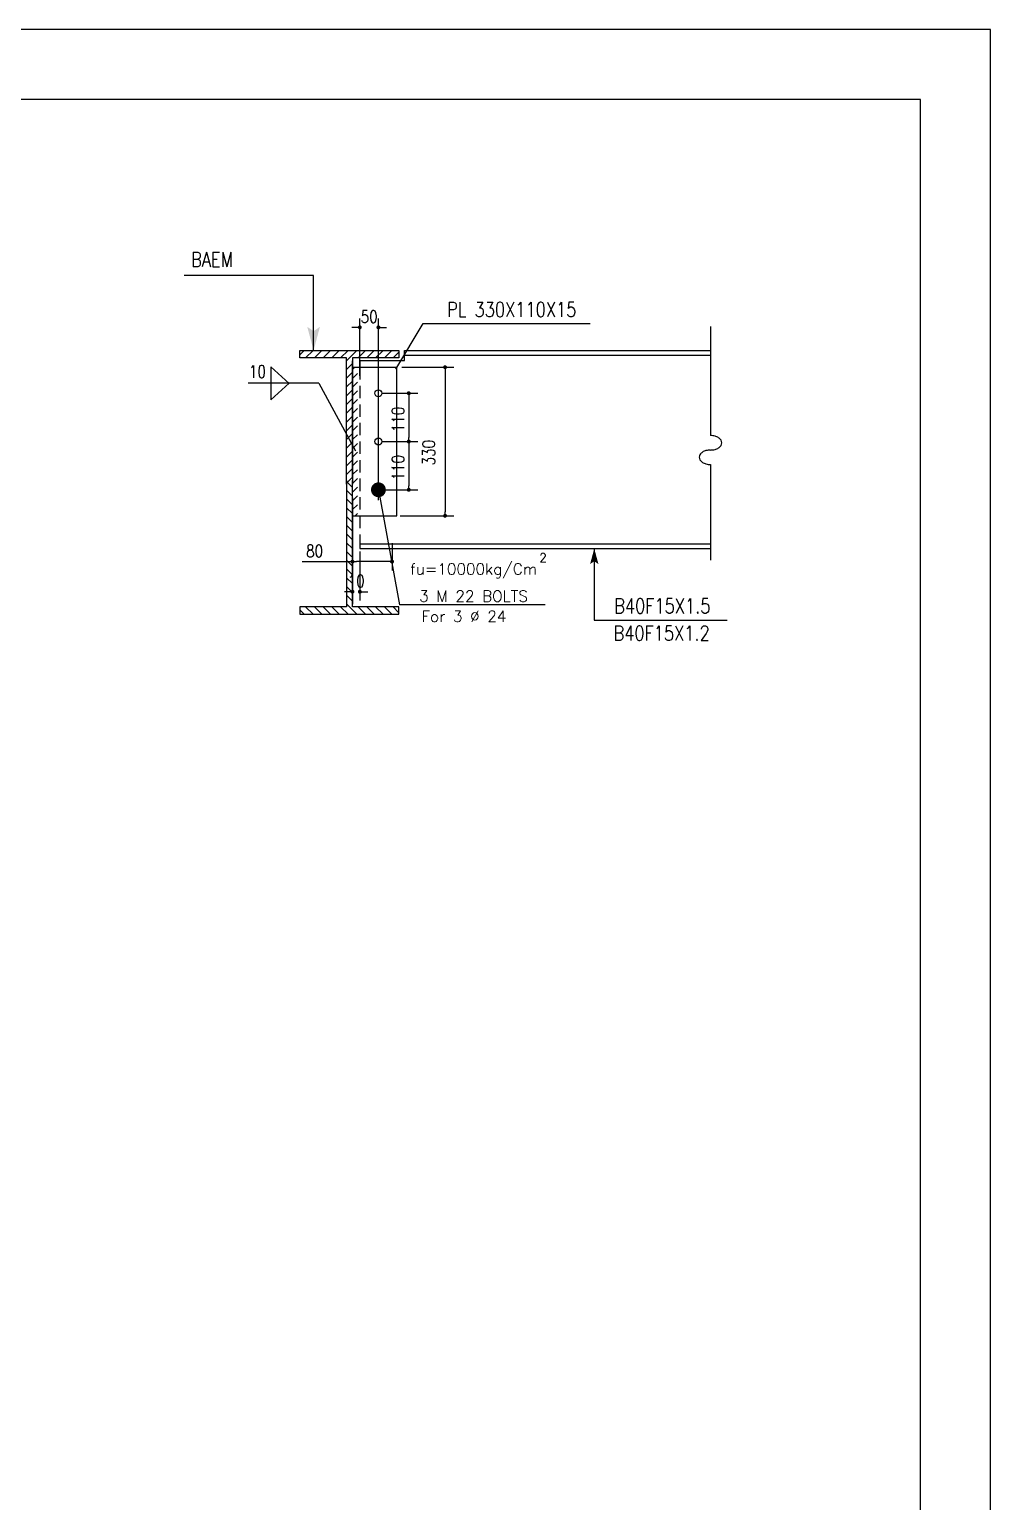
# Model space of a CAD drawing. Header units: inches. Extents: x 460503 to 460688, y 47570 to 48852.
# Drawn here: x 460570.73 to 460590.15, y 47680.76 to 47710.49 of the extents above; entities that cross this region are included whole.
import ezdxf
from ezdxf.enums import TextEntityAlignment as Align

# ---------------------------------------------------------------- set-up
doc = ezdxf.new("R2010")
doc.units = ezdxf.units.IN
doc.header["$MEASUREMENT"] = 0
doc.linetypes.add('HIDDEN', pattern=[0.375, 0.25, -0.125])
for name, color, linetype in [('1', 1, 'Continuous'), ('1R', 1, 'Continuous'), ('2Y', 2, 'Continuous'), ('3', 3, 'HIDDEN'), ('3G', 3, 'Continuous'), ('col-new', 3, 'Continuous'), ('D', 1, 'Continuous'), ('DIM', 8, 'Continuous'), ('Hatch', 1, 'Continuous'), ('LAIN-1', 1, 'HIDDEN'), ('lateral brace', 5, 'Continuous'), ('Layer4', 118, 'Continuous'), ('Pich', 2, 'Continuous'), ('TRI1', 3, 'Continuous')]:
    doc.layers.add(name, color=color, linetype=linetype)
doc.styles.add('ROMANC', font='TXT.shx')
doc.styles.add('ROMANS', font='ROMANS', dxfattribs={"width": 0.8})
doc.styles.add('ROMANT', font='romant')
doc.dimstyles.new('1-50-2', dxfattribs={"dimtxt": 0.25, "dimasz": 0.08, "dimexe": 0.18, "dimexo": 0.0625, "dimgap": 0.09, "dimtad": 1, "dimdec": 0, "dimlfac": 50, "dimdsep": 46, "dimtxsty": 'ROMANT', "dimblk": 'DOT', "dimcen": 0.09, "dimclrd": 1, "dimclre": 1, "dimclrt": 3, "dimadec": 0, "dimazin": 0, "dimtfac": 1, "dimtdec": 0, "dimtix": 1, "dimtofl": 0, "dimtmove": 2, "dimatfit": 3, "dimldrblk": 'DOT', "dimfxl": 1, "dimtolj": 1, "dimarcsym": 0})
doc.dimstyles.new('10', dxfattribs={"dimtxt": 0.2, "dimasz": 0.09, "dimexe": 0.18, "dimexo": 0.1, "dimgap": 0, "dimtad": 0, "dimdec": 3, "dimlfac": 100, "dimrnd": 0.5, "dimzin": 12, "dimdsep": 46, "dimtxsty": 'ROMANC', "dimblk": 'DOT', "dimcen": 0, "dimclrd": 1, "dimclre": 1, "dimclrt": 2, "dimadec": 1, "dimazin": 0, "dimtfac": 1, "dimtdec": 3, "dimtmove": 2, "dimatfit": 3, "dimldrblk": 'DOT', "dimfxl": 1, "dimtvp": 0.909091, "dimtolj": 1, "dimtzin": 12, "dimarcsym": 0})

# ---------------------------------------------------------------- blocks, each defined once
blk = doc.blocks.new('DOT')
at = {"layer": 'DIM', "color": 0, "linetype": 'ByBlock'}
blk.add_line((-0.5, 0), (-1, 0), dxfattribs=at)
at = {"layer": 'DIM', "color": 0, "linetype": 'ByBlock', "const_width": 0.5}
blk.add_lwpolyline([(-0.25, 0, 1), (0.25, 0, 1)], format="xyb", close=True, dxfattribs=at)
blk = doc.blocks.new('*D516')
at = {"layer": 'D', "color": 1, "lineweight": -2, "transparency": 16777216}
for p, q in [((460578.25, 47703.666), (460579.305, 47703.666)), ((460579.125, 47703.586), (460579.125, 47700.746)), ((460578.217, 47700.666), (460579.305, 47700.666))]:
    blk.add_line(p, q, dxfattribs=at)
at = {"layer": 'Defpoints', "color": 0, "transparency": 16777216}
for p in [(460578.187, 47703.666), (460578.154, 47700.666), (460579.125, 47700.666)]:
    blk.add_point(p, dxfattribs=at)
at = {"layer": 'D', "color": 1, "lineweight": -2, "transparency": 16777216, "xscale": 0.08, "yscale": 0.08, "zscale": 0.08}
for p, rotation in [((460579.125, 47703.666), 90), ((460579.125, 47700.666), 270)]:
    blk.add_blockref('DOT', p, dxfattribs=dict(at, rotation=rotation))
at = {"layer": 'D', "color": 2, "transparency": 16777216, "insert": (460578.797, 47701.941), "char_height": 0.25, "attachment_point": 5, "rotation": 90, "style": 'ROMANS'}
blk.add_mtext('\\A1;330', dxfattribs=at)
blk = doc.blocks.new('_Dot')
at = {"layer": 'DIM', "color": 0, "lineweight": -2}
blk.add_line((-0.5, 0), (-1, 0), dxfattribs=at)
at = {"layer": 'DIM', "color": 0, "const_width": 0.5}
blk.add_lwpolyline([(-0.25, 0, 1), (0.25, 0, 1)], format="xyb", close=True, dxfattribs=at)
blk = doc.blocks.new('*D529')
at = {"layer": 'D', "color": 1, "lineweight": -2, "transparency": 16777216}
for p, q in [((460577.254, 47699.943), (460577.254, 47698.952)), ((460577.404, 47699.943), (460577.404, 47698.952)), ((460577.174, 47699.132), (460577.094, 47699.132)), ((460577.484, 47699.132), (460577.564, 47699.132))]:
    blk.add_line(p, q, dxfattribs=at)
at = {"layer": 'Defpoints', "color": 0, "transparency": 16777216}
for p in [(460577.254, 47700.005), (460577.404, 47700.005), (460577.254, 47699.132)]:
    blk.add_point(p, dxfattribs=at)
at = {"layer": 'D', "color": 1, "lineweight": -2, "transparency": 16777216, "xscale": 0.08, "yscale": 0.08, "zscale": 0.08}
blk.add_blockref('DOT', (460577.254, 47699.132), dxfattribs=at)
at = {"layer": 'D', "color": 1, "lineweight": -2, "transparency": 16777216, "xscale": 0.08, "yscale": 0.08, "zscale": 0.08, "rotation": 180}
blk.add_blockref('DOT', (460577.404, 47699.132), dxfattribs=at)
at = {"layer": 'D', "color": 2, "transparency": 16777216, "insert": (460577.329, 47699.347), "char_height": 0.25, "attachment_point": 5, "style": 'ROMANS'}
blk.add_mtext('\\A1;10', dxfattribs=at)
blk = doc.blocks.new('*D517')
at = {"layer": 'D', "color": 1, "lineweight": -2, "transparency": 16777216}
for p, q in [((460577.404, 47703.496), (460577.404, 47704.652)), ((460577.779, 47700.979), (460577.779, 47704.652)), ((460577.324, 47704.472), (460577.244, 47704.472)), ((460577.859, 47704.472), (460577.939, 47704.472))]:
    blk.add_line(p, q, dxfattribs=at)
at = {"layer": 'Defpoints', "color": 0, "transparency": 16777216}
for p in [(460577.779, 47704.472), (460577.404, 47703.433), (460577.779, 47700.917)]:
    blk.add_point(p, dxfattribs=at)
at = {"layer": 'D', "color": 1, "lineweight": -2, "transparency": 16777216, "xscale": 0.08, "yscale": 0.08, "zscale": 0.08}
blk.add_blockref('DOT', (460577.404, 47704.472), dxfattribs=at)
at = {"layer": 'D', "color": 1, "lineweight": -2, "transparency": 16777216, "xscale": 0.08, "yscale": 0.08, "zscale": 0.08, "rotation": 180}
blk.add_blockref('DOT', (460577.779, 47704.472), dxfattribs=at)
at = {"layer": 'D', "color": 2, "transparency": 16777216, "insert": (460577.592, 47704.687), "char_height": 0.25, "attachment_point": 5, "style": 'ROMANS'}
blk.add_mtext('\\A1;50', dxfattribs=at)
blk = doc.blocks.new('*D518')
at = {"layer": 'D', "color": 1, "lineweight": -2, "transparency": 16777216}
for p, q in [((460577.842, 47702.166), (460578.572, 47702.166)), ((460578.392, 47702.086), (460578.392, 47701.271)), ((460577.842, 47701.191), (460578.572, 47701.191))]:
    blk.add_line(p, q, dxfattribs=at)
at = {"layer": 'Defpoints', "color": 0, "transparency": 16777216}
for p in [(460577.779, 47702.166), (460577.779, 47701.191), (460578.392, 47701.191)]:
    blk.add_point(p, dxfattribs=at)
at = {"layer": 'D', "color": 1, "lineweight": -2, "transparency": 16777216, "xscale": 0.08, "yscale": 0.08, "zscale": 0.08}
for p, rotation in [((460578.392, 47702.166), 90), ((460578.392, 47701.191), 270)]:
    blk.add_blockref('DOT', p, dxfattribs=dict(at, rotation=rotation))
at = {"layer": 'D', "color": 2, "transparency": 16777216, "insert": (460578.177, 47701.636), "char_height": 0.25, "attachment_point": 5, "rotation": 90, "style": 'ROMANS'}
blk.add_mtext('\\A1;110', dxfattribs=at)
blk = doc.blocks.new('*D519')
at = {"layer": 'D', "color": 1, "lineweight": -2, "transparency": 16777216}
for p, q in [((460577.254, 47700.11), (460577.254, 47699.561)), ((460578.054, 47700.11), (460578.054, 47699.561)), ((460576.238, 47699.741), (460577.254, 47699.741)), ((460577.974, 47699.741), (460577.334, 47699.741))]:
    blk.add_line(p, q, dxfattribs=at)
at = {"layer": 'Defpoints', "color": 0, "transparency": 16777216}
for p in [(460577.254, 47700.172), (460578.054, 47700.172), (460577.254, 47699.741)]:
    blk.add_point(p, dxfattribs=at)
at = {"layer": 'D', "color": 1, "lineweight": -2, "transparency": 16777216, "xscale": 0.08, "yscale": 0.08, "zscale": 0.08, "rotation": 180}
blk.add_blockref('DOT', (460577.254, 47699.741), dxfattribs=at)
at = {"layer": 'D', "color": 1, "lineweight": -2, "transparency": 16777216, "xscale": 0.08, "yscale": 0.08, "zscale": 0.08}
blk.add_blockref('DOT', (460578.054, 47699.741), dxfattribs=at)
at = {"layer": 'D', "color": 2, "transparency": 16777216, "insert": (460576.49, 47699.956), "char_height": 0.25, "attachment_point": 5, "style": 'ROMANS'}
blk.add_mtext('\\A1;80', dxfattribs=at)
blk = doc.blocks.new('*D520')
at = {"layer": 'D', "color": 1, "lineweight": -2, "transparency": 16777216}
for p, q in [((460577.842, 47703.141), (460578.572, 47703.141)), ((460578.392, 47703.061), (460578.392, 47702.246)), ((460577.842, 47702.166), (460578.572, 47702.166))]:
    blk.add_line(p, q, dxfattribs=at)
at = {"layer": 'Defpoints', "color": 0, "transparency": 16777216}
for p in [(460577.779, 47703.141), (460577.779, 47702.166), (460578.392, 47702.166)]:
    blk.add_point(p, dxfattribs=at)
at = {"layer": 'D', "color": 1, "lineweight": -2, "transparency": 16777216, "xscale": 0.08, "yscale": 0.08, "zscale": 0.08}
for p, rotation in [((460578.392, 47703.141), 90), ((460578.392, 47702.166), 270)]:
    blk.add_blockref('DOT', p, dxfattribs=dict(at, rotation=rotation))
at = {"layer": 'D', "color": 2, "transparency": 16777216, "insert": (460578.177, 47702.611), "char_height": 0.25, "attachment_point": 5, "rotation": 90, "style": 'ROMANS'}
blk.add_mtext('\\A1;110', dxfattribs=at)

msp = doc.modelspace()

# ---------------------------------------------------------------- hatches: boundary and pattern name
at = {"layer": 'Hatch'}
h = msp.add_hatch(dxfattribs=at)
h.set_pattern_fill('ANSI31', color=256, style=0)
h.set_pattern_definition([(45, (458860.72276, 46775.33447), (-0.088388348, 0.088388348), [])])
h.paths.add_polyline_path([(460577.25418548, 47701.77215317), (460577.25418548, 47700.66607909), (460577.25418548, 47702.81330744)], flags=17)
h.paths.add_polyline_path([(460577.35418548, 47703.66607909), (460577.25418548, 47703.66607909), (460577.25418548, 47702.81330744), (460577.25418548, 47700.66607909), (460577.35418548, 47700.66607909)])

# ---------------------------------------------------------------- linework, layer by layer
at = {"color": 1, "linetype": 'ByBlock', "ltscale": 3}
msp.add_line((460581.15035353, 47698.8678996), (460578.2041626, 47698.8678996), dxfattribs=at)
at = {"layer": '1'}
msp.add_lwpolyline([(460507.46120186, 47652.43995771), (460588.72955203, 47652.43995771), (460588.72955203, 47709.07295435), (460507.46120186, 47709.07295435)], close=True, dxfattribs=at)
at = {"layer": '1R'}
for p, q in [((460576.4693747, 47705.5161773), (460573.85458773, 47705.5161773)), ((460578.12749242, 47703.63021599), (460578.68350055, 47704.54811453)), ((460578.68350055, 47704.54811453), (460582.05402829, 47704.54811453)), ((460576.578202, 47703.34149001), (460575.14712408, 47703.34149001)), ((460576.578202, 47703.34149001), (460577.31325012, 47701.97471622)), ((460582.13947115, 47698.55666648), (460584.82589981, 47698.55666648))]:
    msp.add_line(p, q, dxfattribs=at)
at = {"layer": '2Y'}
for p, q in [((460584.4877616, 47704.48789946), (460584.4877616, 47702.28661235)), ((460584.4877616, 47701.70203251), (460584.4877616, 47699.76766826))]:
    msp.add_line(p, q, dxfattribs=at)
for centre, radius, start, end in [((460584.4877616, 47701.92858149), 0.35803086, 75.201495886, 89.999999997), ((460584.51535475, 47702.03302842), 0.25000057, 57.470460436, 75.201495889), ((460584.5574259, 47702.09899182), 0.17176278, 33.001544691, 57.470460436), ((460584.4180973, 47701.8067019), 0.17176278, 122.529539564, 146.998455307), ((460584.46016845, 47701.7407385), 0.25000057, 104.798504114, 122.529539568), ((460584.4877616, 47701.63629157), 0.35803086, 90, 104.798504111), ((460584.4877616, 47702.35235329), 0.35803086, 269.999999997, 284.798504111), ((460584.51535475, 47702.24790636), 0.25000057, 284.798504114, 302.529539564), ((460584.5574259, 47702.18194296), 0.17176278, 302.529539564, 326.998455309), ((460584.62128891, 47702.14046739), 0.09561354, 326.998455304, 33.001549259), ((460584.35423429, 47701.84817747), 0.09561354, 146.998455305, 213.001529411), ((460584.4180973, 47701.88965304), 0.17176278, 213.001544691, 237.470460436), ((460584.46016845, 47701.95561644), 0.25000057, 237.470460436, 255.201495889), ((460584.4877616, 47702.06006338), 0.35803086, 255.201495889, 270.000000003)]:
    msp.add_arc(centre, radius, start, end, dxfattribs=at)
at = {"layer": '3'}
for points in [[(460576.4693747, 47704.00504554), (460576.4693747, 47704.39566212), (460576.34173409, 47704.48130559)], [(460576.4693747, 47704.00504554), (460576.4693747, 47704.39566212), (460576.5970153, 47704.48130559)], [(460582.13947115, 47700.00504554), (460582.13947115, 47699.74781023), (460582.05541515, 47699.69141088)], [(460582.13947115, 47700.00504554), (460582.13947115, 47699.74781023), (460582.22352716, 47699.69141088)]]:
    msp.add_solid(points, dxfattribs=at)
at = {"layer": '3G'}
for p, q in [((460577.25418548, 47701.45504554), (460577.25418548, 47703.79897147)), ((460577.40418548, 47703.79923682), (460578.30295586, 47703.79923682)), ((460577.40418548, 47703.79923682), (460577.40418548, 47703.66607909)), ((460578.30295586, 47704.00504554), (460584.4877616, 47704.00504554)), ((460578.30295586, 47703.79923682), (460578.30295586, 47704.00504554)), ((460578.30295586, 47703.91304554), (460584.4877616, 47703.91304554)), ((460575.60291432, 47703.67562287), (460575.97761684, 47703.34061768)), ((460575.60291432, 47703.67562287), (460575.60291432, 47703.00735714)), ((460577.25418548, 47703.66607909), (460578.15418548, 47703.66607909)), ((460578.15418548, 47700.66607909), (460578.15418548, 47703.66607909)), ((460575.60291432, 47703.00735714), (460575.97761684, 47703.34236234)), ((460577.25418548, 47701.02778247), (460577.25418548, 47698.88385654)), ((460577.25418548, 47700.66607909), (460578.15418548, 47700.66607909)), ((460577.40418548, 47700.25504554), (460577.40418548, 47700.00504554)), ((460577.40418548, 47700.09704554), (460584.4877616, 47700.09704554)), ((460577.40418548, 47700.00504554), (460584.4877616, 47700.00504554))]:
    msp.add_line(p, q, dxfattribs=at)
at = {"layer": 'col-new', "color": 1, "linetype": 'HIDDEN'}
msp.add_line((460577.40418548, 47703.66607909), (460577.40418548, 47700.17215317), dxfattribs=at)
at = {"layer": 'DIM'}
msp.add_lwpolyline([(460506.04537694, 47651.0241328), (460590.14537694, 47651.0241328), (460590.14537694, 47710.48877926), (460506.04537694, 47710.48877926)], close=True, dxfattribs=at)
at = {"layer": 'Hatch'}
for p, q in [((460576.19418548, 47703.91826914), (460576.28096188, 47704.00504554)), ((460576.30773858, 47703.85504554), (460576.45773858, 47704.00504554)), ((460576.48451527, 47703.85504554), (460576.63451527, 47704.00504554)), ((460576.66129197, 47703.85504554), (460576.81129197, 47704.00504554)), ((460576.83806866, 47703.85504554), (460576.98806866, 47704.00504554)), ((460577.01484536, 47703.85504554), (460577.16484536, 47704.00504554)), ((460577.13418548, 47703.79760897), (460577.34162206, 47704.00504554)), ((460577.13418548, 47703.62083227), (460577.25418548, 47703.74083227)), ((460577.36839875, 47703.85504554), (460577.51839875, 47704.00504554)), ((460577.54517545, 47703.85504554), (460577.69517545, 47704.00504554)), ((460577.72195214, 47703.85504554), (460577.87195214, 47704.00504554)), ((460577.89872884, 47703.85504554), (460578.04872884, 47704.00504554)), ((460578.07550553, 47703.85504554), (460578.19418548, 47703.97372549)), ((460577.13418548, 47703.44405558), (460577.25418548, 47703.56405558)), ((460577.13418548, 47703.26727888), (460577.25418548, 47703.38727888)), ((460577.13418548, 47703.09050219), (460577.25418548, 47703.21050219)), ((460577.13418548, 47702.91372549), (460577.25418548, 47703.03372549)), ((460577.13418548, 47702.7369488), (460577.23507339, 47702.8378367)), ((460577.23895772, 47702.84172104), (460577.25418548, 47702.8569488)), ((460577.13418548, 47702.5601721), (460577.25418548, 47702.6801721)), ((460577.13418548, 47702.38339541), (460577.25418548, 47702.50339541)), ((460577.13418548, 47702.20661871), (460577.25418548, 47702.32661871)), ((460577.13418548, 47702.02984202), (460577.25418548, 47702.14984202)), ((460577.13418548, 47701.85306532), (460577.25418548, 47701.97306532)), ((460577.13418548, 47701.67628863), (460577.25418548, 47701.79628863)), ((460577.13418548, 47701.49951193), (460577.25418548, 47701.61951193)), ((460577.13418548, 47701.32273523), (460577.25418548, 47701.44273523)), ((460577.13418548, 47701.36009277), (460577.25418548, 47701.24009277)), ((460577.13418548, 47701.18331608), (460577.25418548, 47701.06331608)), ((460577.13418548, 47701.00653938), (460577.25418548, 47700.88653938)), ((460577.13418548, 47700.82976269), (460577.25418548, 47700.70976269)), ((460577.13418548, 47700.65298599), (460577.25418548, 47700.53298599)), ((460577.13418548, 47700.4762093), (460577.25418548, 47700.3562093)), ((460577.13418548, 47700.2994326), (460577.25418548, 47700.1794326)), ((460577.13418548, 47700.12265591), (460577.25418548, 47700.00265591)), ((460577.13418548, 47699.94587921), (460577.23507339, 47699.8449913)), ((460577.13418548, 47699.76910252), (460577.25418548, 47699.64910252)), ((460577.13418548, 47699.59232582), (460577.25418548, 47699.47232582)), ((460577.23895772, 47699.84110697), (460577.25418548, 47699.82587921)), ((460577.13418548, 47699.41554913), (460577.25418548, 47699.29554913)), ((460577.13418548, 47699.23877243), (460577.25418548, 47699.11877243)), ((460577.13418548, 47699.06199573), (460577.25418548, 47698.94199573)), ((460576.19418548, 47698.76455887), (460576.28096188, 47698.67778247)), ((460576.30773858, 47698.82778247), (460576.45773858, 47698.67778247)), ((460576.48451527, 47698.82778247), (460576.63451527, 47698.67778247)), ((460576.66129197, 47698.82778247), (460576.81129197, 47698.67778247)), ((460576.83806866, 47698.82778247), (460576.98806866, 47698.67778247)), ((460577.01484536, 47698.82778247), (460577.16484536, 47698.67778247)), ((460577.13418548, 47698.88521904), (460577.34162206, 47698.67778247)), ((460577.36839875, 47698.82778247), (460577.51839875, 47698.67778247)), ((460577.54517545, 47698.82778247), (460577.69517545, 47698.67778247)), ((460577.72195214, 47698.82778247), (460577.87195214, 47698.67778247)), ((460577.89872884, 47698.82778247), (460578.04872884, 47698.67778247)), ((460578.07550553, 47698.82778247), (460578.19418548, 47698.70910252))]:
    msp.add_line(p, q, dxfattribs=at)
at = {"layer": 'LAIN-1', "ltscale": 10}
for p, q in [((460576.4693747, 47704.00504554), (460576.4693747, 47705.5161773)), ((460582.13947115, 47700.00504554), (460582.13947115, 47698.55666648))]:
    msp.add_line(p, q, dxfattribs=at)
at = {"layer": 'lateral brace'}
msp.add_lwpolyline([(460506.04537694, 47651.0241328), (460590.14537694, 47651.0241328), (460590.14537694, 47710.48877926), (460506.04537694, 47710.48877926)], close=True, dxfattribs=at)
at = {"layer": 'Layer4'}
msp.add_lwpolyline([(460590.14537694, 47710.48877926), (460506.04537694, 47710.48877926), (460506.04537694, 47651.0241328), (460590.14537694, 47651.0241328)], close=True, dxfattribs=at)
at = {"layer": 'Pich'}
for centre in [(460577.77918548, 47703.14107909), (460577.77918548, 47702.16607909), (460577.77918548, 47701.19107909)]:
    msp.add_circle(centre, 0.07, dxfattribs=at)
at = {"layer": 'TRI1', "ltscale": 10}
for points in [[(460576.19418548, 47704.00504554), (460578.19418548, 47704.00504554), (460578.19418548, 47703.85504554), (460577.25418548, 47703.85504554), (460577.25418548, 47701.30504554)], [(460577.13418548, 47701.30504554), (460577.13418548, 47703.85504554), (460576.19418548, 47703.85504554), (460576.19418548, 47704.00504554)], [(460576.19418548, 47698.67778247), (460578.19418548, 47698.67778247), (460578.19418548, 47698.82778247), (460577.25418548, 47698.82778247), (460577.25418548, 47701.37778247)], [(460577.13418548, 47701.37778247), (460577.13418548, 47698.82778247), (460576.19418548, 47698.82778247), (460576.19418548, 47698.67778247)]]:
    msp.add_lwpolyline(points, dxfattribs=at)

# ---------------------------------------------------------------- texts
at = {"layer": '2Y', "style": 'ROMANS', "width": 0.8}
for s, p in [('BAEM', (460573.9948132, 47705.69351169)), ('PL 330X110X15', (460579.16518147, 47704.68318034)), ('B40F15X1.5', (460582.54231834, 47698.69526374)), ('B40F15X1.2', (460582.52807023, 47698.14625722))]:
    msp.add_text(s, height=0.3, dxfattribs=at).set_placement(p)
at = {"layer": '2Y', "style": 'ROMANS'}
for s, height, p in [('2', 0.18, (460581.02781915, 47699.72793887)), ('fu=10000kg/Cm', 0.225, (460578.41981008, 47699.47881234))]:
    msp.add_text(s, height=height, dxfattribs=at).set_placement(p)
for s, p in [('3 M 22 BOLTS', (460579.70078813, 47699.04379992)), ('For 3 %%C 24', (460579.50628909, 47698.63509651))]:
    msp.add_text(s, height=0.225, dxfattribs=at).set_placement(p, align=Align.MIDDLE)
at = {"layer": '3G', "style": 'ROMANS', "width": 0.8}
msp.add_text('10', height=0.25, dxfattribs=at).set_placement((460575.16304171, 47703.45323883))

# ---------------------------------------------------------------- dimensions: what is measured, and where the dimension line sits
at = {"layer": 'D'}
for base, p1, p2, text, picture, middle in [((460577.77918548, 47704.47181184), (460577.40418548, 47703.43323526), (460577.77918548, 47700.91665639), '50', '*D517', (460577.59168548, 47704.68681184)), ((460577.25418548, 47699.13195413), (460577.40418548, 47700.00504554), (460577.25418548, 47700.00504554), '10', '*D529', (460577.32918548, 47699.34695413))]:
    dim = msp.add_linear_dim(base=base, p1=p1, p2=p2, text=text, dimstyle='1-50-2', override={"dimtxsty": 'ROMANS', "dimclrt": 2, "dimtmove": 1}, dxfattribs=at)
    dim.commit()
    dim.dimension.update_dxf_attribs({"geometry": picture, "text_midpoint": middle})
for base, p1, p2, text, picture, middle in [((460579.12548219, 47700.66607909), (460578.18705911, 47703.66607909), (460578.15418548, 47700.66607909), '330', '*D516', (460579.01160269, 47701.94107909)), ((460578.39249692, 47702.16607909), (460577.77918548, 47703.14107909), (460577.77918548, 47702.16607909), '110', '*D520', (460578.39249692, 47702.61061268)), ((460578.39249692, 47701.19107909), (460577.77918548, 47702.16607909), (460577.77918548, 47701.19107909), '110', '*D518', (460578.39249692, 47701.63561268))]:
    dim = msp.add_linear_dim(base=base, p1=p1, p2=p2, angle=90, text=text, dimstyle='1-50-2', override={"dimtxsty": 'ROMANS', "dimclrt": 2, "dimtmove": 1}, dxfattribs=at)
    dim.commit()
    dim.dimension.update_dxf_attribs({"geometry": picture, "text_midpoint": middle, "dimtype": 160})
dim = msp.add_linear_dim(base=(460577.25418548, 47699.741414), p1=(460578.05418548, 47700.17215317), p2=(460577.25418548, 47700.17215317), text='80', dimstyle='1-50-2', override={"dimtxsty": 'ROMANS', "dimclrt": 2, "dimtmove": 1}, dxfattribs=at)
dim.commit()
dim.dimension.update_dxf_attribs({"geometry": '*D519', "text_midpoint": (460576.489744, 47699.981414), "dimtype": 160})

# ---------------------------------------------------------------- leaders
at = {"linetype": 'ByBlock', "ltscale": 3}
msp.add_leader([(460577.77918548, 47701.19107909), (460578.2041626, 47698.8678996)], dimstyle='10', override={"dimasz": 0.3, "dimgap": 0, "dimtad": 0}, dxfattribs=at)

doc.saveas('drawing.dxf')
